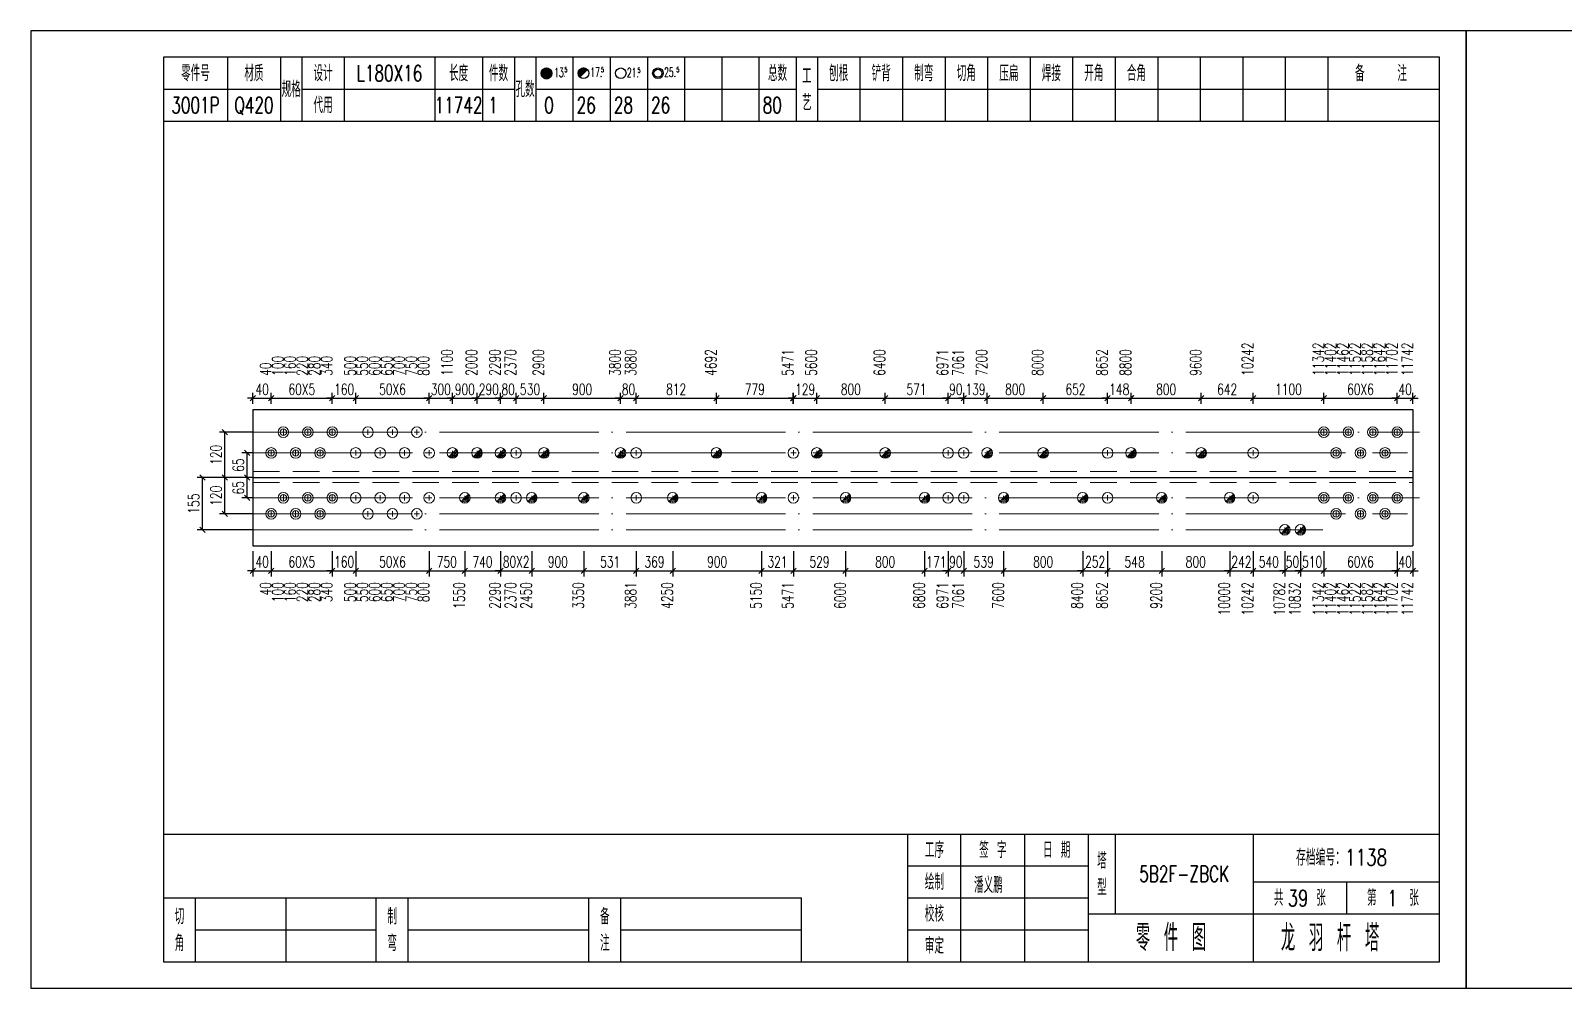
# Model space of a CAD drawing. Header units: millimetres. Extents: x 0 to 30240, y -10896 to -1348.
# Drawn here: x 0 to 288.5, y -8257.8 to -8077.8 of the extents above; entities that cross this region are included whole.
import ezdxf
from ezdxf.enums import TextEntityAlignment as Align

# ---------------------------------------------------------------- set-up
doc = ezdxf.new("R2010")
doc.units = ezdxf.units.MM
doc.header["$LTSCALE"] = 20
doc.header["$PDMODE"] = 1
doc.linetypes.add('DASHDOT2X', pattern=[1.75, 1.5, -0.125, 0, -0.125])
doc.linetypes.add('HIDDEN', pattern=[0.375, 0.25, -0.125])
for name, color, linetype, lineweight in [('1', 7, 'Continuous', 25), ('11', 3, 'Continuous', 13), ('2', 1, 'HIDDEN', 13), ('5', 1, 'Continuous', 13), ('7', 2, 'DASHDOT2X', 13)]:
    doc.layers.add(name, color=color, linetype=linetype, lineweight=lineweight)
doc.styles.get("Standard").update_dxf_attribs({"font": 'simplex', "width": 0.7, "bigfont": 'gbhzfs.shx'})
doc.styles.add('SYMBOL_TXT', font='txt.shx', dxfattribs={"width": 0.6})
doc.styles.add('TITLE_TXT', font='simplex.shx', dxfattribs={"width": 0.75, "height": 2.5, "bigfont": 'gbhzfs.shx'})
doc.dimstyles.get("Standard").update_dxf_attribs({"dimtxt": 2.1, "dimasz": 1, "dimexe": 1.05, "dimexo": 0, "dimgap": 0.63, "dimtad": 1, "dimzin": 0, "dimdsep": 46, "dimtxsty": 'standard', "dimblk": 'OBLIQUE', "dimblk1": 'OBLIQUE', "dimblk2": 'OBLIQUE', "dimcen": 0.09, "dimadec": 0, "dimazin": 0, "dimtfac": 1, "dimtdec": 1, "dimtix": 1, "dimtmove": 0, "dimatfit": 3, "dimfxl": 0, "dimtolj": 1, "dimtzin": 0, "dimarcsym": 0})
pattern_1 = [(0, (-3, 0), (0, 0.0125), [])]

# ---------------------------------------------------------------- blocks, each defined once
blk = doc.blocks.new('M12_HOLE')
h = blk.add_hatch()
h.set_pattern_fill('LINE', scale=0.1, style=0)
h.set_pattern_definition(pattern_1)
h.paths.add_polyline_path([(-5, 0, 1), (-1, 0, 1)])
at = {"color": 7}
blk.add_circle((-3, 0), 2, dxfattribs=at)
at = {"color": 7, "attachment_point": 1, "style": 'SYMBOL_TXT'}
for s, insert, char_height, width in [('13\\f??|b0|i0|c0|p54;.', (-0.12, 2.11), 3.5, 5.7075), ('5', (3.74, 2.26), 1.8, 2.9309)]:
    blk.add_mtext(s, dxfattribs=dict(at, insert=insert, char_height=char_height, width=width))
blk = doc.blocks.new('M16_HOLE')
h = blk.add_hatch()
h.set_pattern_fill('LINE', scale=0.1, style=0)
h.set_pattern_definition(pattern_1)
h.paths.add_polyline_path([(-1.59, 1.41, 0.668179), (-5, 0, 0.198912), (-4.41, -1.41)])
at = {"color": 7}
blk.add_circle((-3, 0), 2, dxfattribs=at)
at = {"color": 7, "attachment_point": 1, "style": 'SYMBOL_TXT'}
for s, insert, char_height, width in [('17.', (-0.44, 2.13), 3.5, 6.3164), ('5', (3.56, 2.25), 1.8, 1.822)]:
    blk.add_mtext(s, dxfattribs=dict(at, insert=insert, char_height=char_height, width=width))
blk = doc.blocks.new('M20_HOLE')
at = {"color": 7}
blk.add_circle((-3, 0), 2, dxfattribs=at)
at = {"color": 7, "attachment_point": 1, "style": 'SYMBOL_TXT'}
for s, insert, char_height, width in [('21.', (-0.69, 2.01), 3.5, 6.0735), ('5', (3.32, 2.01), 1.8, 1.4576)]:
    blk.add_mtext(s, dxfattribs=dict(at, insert=insert, char_height=char_height, width=width))
blk = doc.blocks.new('M24_HOLE')
at = {"color": 7}
for radius in [2, 1.5]:
    blk.add_circle((-3, 0), radius, dxfattribs=at)
at = {"color": 7, "attachment_point": 1, "style": 'SYMBOL_TXT'}
for s, insert, char_height, width in [('25.', (-0.69, 2.13), 3.5, 2.4294), ('5', (3.93, 2.25), 1.8, 1.9435)]:
    blk.add_mtext(s, dxfattribs=dict(at, insert=insert, char_height=char_height, width=width))
blk = doc.blocks.new('JgCard')
for p, q in [((270, 180), (0, 180)), ((0, 180), (0, 0)), ((270, 0), (270, 180)), ((265, 175), (25, 175)), ((25, 175), (25, 5)), ((37, 175), (37, 163)), ((47, 175), (47, 163)), ((51, 175), (51, 163)), ((59, 175), (59, 163)), ((76, 175), (76, 163)), ((85, 175), (85, 163)), ((91, 175), (91, 163)), ((95, 175), (95, 163)), ((102, 175), (102, 163)), ((109, 175), (109, 163)), ((116, 175), (116, 163)), ((123, 175), (123, 163)), ((130, 175), (130, 163)), ((137, 175), (137, 163)), ((144, 175), (144, 163)), ((148, 175), (148, 163)), ((156, 175), (156, 163)), ((164, 175), (164, 163)), ((172, 175), (172, 163)), ((180, 175), (180, 163)), ((188, 175), (188, 163)), ((196, 175), (196, 163)), ((204, 175), (204, 163)), ((212, 175), (212, 163)), ((220, 175), (220, 163)), ((228, 175), (228, 163)), ((236, 175), (236, 163)), ((244, 175), (244, 163)), ((265, 5), (265, 175)), ((25, 169), (47, 169)), ((51, 169), (91, 169)), ((95, 169), (144, 169)), ((148, 169), (265, 169)), ((25, 163), (265, 163)), ((25, 29), (265, 29)), ((165, 5), (165, 29)), ((175, 5), (175, 29)), ((187, 5), (187, 29)), ((199, 5), (199, 29)), ((204, 29), (204, 14)), ((230, 5), (230, 29)), ((165, 23), (199, 23)), ((230, 20), (265, 20)), ((247.5, 20), (247.5, 14)), ((25, 17), (145, 17)), ((31, 5), (31, 17)), ((48, 17), (48, 5)), ((65, 5), (65, 17)), ((71, 5), (71, 17)), ((105, 5), (105, 17)), ((111, 5), (111, 17)), ((145, 5), (145, 17)), ((165, 17), (199, 17)), ((199, 14), (265, 14)), ((31, 11), (65, 11)), ((71, 11), (105, 11)), ((111, 11), (145, 11)), ((165, 11), (199, 11)), ((25, 5), (265, 5)), ((0, 0), (270, 0))]:
    blk.add_line(p, q)
blk.add_lwpolyline([(96.03, 171.99, -1), (98.03, 171.99, -1)], format="xyb", close=True)
blk.add_point((145, 96))
at = {"xscale": 0.5, "yscale": 0.5, "zscale": 0.5}
for name, p in [('M12_HOLE', (98.53, 171.99)), ('M16_HOLE', (105.5, 172)), ('M24_HOLE', (119.5, 172)), ('M20_HOLE', (112.5, 172))]:
    blk.add_blockref(name, p, dxfattribs=at)
at = {"style": 'TITLE_TXT', "width": 0.75}
for s, height, p in [('存档编号：1138', 3.076, (238.02, 23.07)), ('潘义鹏', 3, (177.45, 17.91)), ('龙 羽 杆 塔', 5, (235.17, 6.97))]:
    blk.add_text(s, height=height, dxfattribs=at).set_placement(p)
at = {"attachment_point": 5, "style": 'TITLE_TXT'}
for s, insert, char_height, width in [('零件号', (31, 172), 3, 15), ('材质', (42, 172), 3, 8), ('设计', (55, 172), 3, 8), ('长度', (80.5, 172), 3, 8), ('件数', (88, 172), 3, 6), ('总数', (140.5, 172), 3, 7), ('刨根', (152, 172), 3, 8), ('铲背', (160, 172), 3, 8), ('制弯', (168, 172), 3, 8), ('切角', (176, 172), 3, 8), ('压扁', (184, 172), 3, 8), ('焊接', (192, 172), 3, 8), ('开角', (200, 172), 3, 8), ('合角', (208, 172), 3, 8), ('备    注', (254, 172), 3, 22), ('规格', (49, 169), 3, 4), ('孔数', (93, 169), 3, 4), ('工\\P艺', (146, 169), 3, 4), ('代用', (55, 166), 3, 8), ('工序', (170, 26), 3, 10), ('签 字', (181, 26), 3, 12), ('日 期', (193, 26), 3, 12), ('塔\\P型', (201.5, 21.5), 3, 5), ('绘制', (170, 20), 3, 10), ('共    张', (238.75, 17), 3, 17.5), ('第    张', (256.25, 17), 3, 17.5), ('切\\P角', (28, 11), 3, 6), ('制\\P弯', (68, 11), 3, 6), ('备\\P注', (108, 11), 3, 6), ('校核', (170, 14), 3, 10), ('零 件 图', (214.5, 9.5), 5, 31), ('审定', (170, 8), 3, 10)]:
    blk.add_mtext(s, dxfattribs=dict(at, insert=insert, char_height=char_height, width=width))
blk = doc.blocks.new('M24')
for p, q in [((-0.6, 0), (0.6, 0)), ((0, -0.6), (0, 0.6))]:
    blk.add_line(p, q)
for radius in [1, 0.6]:
    blk.add_circle((0, 0), radius)
blk = doc.blocks.new('M20')
for p, q in [((-0.5, 0), (0.5, 0)), ((0, -0.5), (0, 0.5))]:
    blk.add_line(p, q)
blk.add_circle((0, 0), 1)
blk = doc.blocks.new('M16')
for p, q in [((-0.71, -0.71), (0.71, 0.71)), ((-0.4, 0), (0.4, 0)), ((0, 0.4), (0, -0.4))]:
    blk.add_line(p, q)
blk.add_circle((0, 0), 1)
for radius in [0.8, 0.6, 0.4, 0.2]:
    blk.add_arc((0, 0), radius, 225, 45)
blk = doc.blocks.new('_Oblique')
at = {"color": 0, "linetype": 'ByBlock', "lineweight": -2}
blk.add_line((-0.5, -0.5), (0.5, 0.5), dxfattribs=at)
blk = doc.blocks.new('*D5723')
at = {"layer": '11', "color": 0, "lineweight": -2}
for p, q in [((41.8, -8175.64), (41.8, -8180.36)), ((45.24, -8175.64), (45.24, -8180.36)), ((41.8, -8179.31), (40.8, -8179.31)), ((41.8, -8179.31), (45.24, -8179.31)), ((45.24, -8179.31), (46.24, -8179.31))]:
    blk.add_line(p, q, dxfattribs=at)
at = {"layer": 'Defpoints', "color": 0}
for p in [(41.8, -8175.64), (45.24, -8175.64), (45.24, -8179.31)]:
    blk.add_point(p, dxfattribs=at)
at = {"layer": '11', "color": 0, "lineweight": -2}
blk.add_blockref('_Oblique', (41.8, -8179.31), dxfattribs=at)
at = {"layer": '11', "color": 0, "lineweight": -2, "rotation": 180}
blk.add_blockref('_Oblique', (45.24, -8179.31), dxfattribs=at)
at = {"layer": '11', "color": 0, "insert": (43.52, -8177.63), "char_height": 2.1, "attachment_point": 5}
blk.add_mtext('\\A1;40', dxfattribs=at)
blk = doc.blocks.new('*D5725')
at = {"layer": '11', "color": 0, "lineweight": -2}
for p, q in [((56.74, -8175.64), (56.74, -8180.36)), ((61.15, -8175.64), (61.15, -8180.36)), ((56.74, -8179.31), (55.74, -8179.31)), ((56.74, -8179.31), (61.15, -8179.31)), ((61.15, -8179.31), (62.15, -8179.31))]:
    blk.add_line(p, q, dxfattribs=at)
at = {"layer": 'Defpoints', "color": 0}
for p in [(56.74, -8175.64), (61.15, -8175.64), (61.15, -8179.31)]:
    blk.add_point(p, dxfattribs=at)
at = {"layer": '11', "color": 0, "lineweight": -2}
blk.add_blockref('_Oblique', (56.74, -8179.31), dxfattribs=at)
at = {"layer": '11', "color": 0, "lineweight": -2, "rotation": 180}
blk.add_blockref('_Oblique', (61.15, -8179.31), dxfattribs=at)
at = {"layer": '11', "color": 0, "insert": (58.95, -8177.63), "char_height": 2.1, "attachment_point": 5}
blk.add_mtext('\\A1;160', dxfattribs=at)
blk = doc.blocks.new('*D5729')
at = {"layer": '11', "color": 0, "lineweight": -2}
for p, q in [((88.37, -8175.64), (88.37, -8180.36)), ((94.25, -8175.64), (94.25, -8180.36)), ((88.37, -8179.31), (87.37, -8179.31)), ((88.37, -8179.31), (94.25, -8179.31)), ((94.25, -8179.31), (95.25, -8179.31))]:
    blk.add_line(p, q, dxfattribs=at)
at = {"layer": 'Defpoints', "color": 0}
for p in [(88.37, -8175.64), (94.25, -8175.64), (94.25, -8179.31)]:
    blk.add_point(p, dxfattribs=at)
at = {"layer": '11', "color": 0, "lineweight": -2}
blk.add_blockref('_Oblique', (88.37, -8179.31), dxfattribs=at)
at = {"layer": '11', "color": 0, "lineweight": -2, "rotation": 180}
blk.add_blockref('_Oblique', (94.25, -8179.31), dxfattribs=at)
at = {"layer": '11', "color": 0, "insert": (91.31, -8177.63), "char_height": 2.1, "attachment_point": 5}
blk.add_mtext('\\A1;80X2', dxfattribs=at)
blk = doc.blocks.new('*D5738')
at = {"layer": '11', "color": 0, "lineweight": -2}
for p, q in [((172.57, -8175.64), (172.57, -8180.36)), ((175.51, -8175.64), (175.51, -8180.36)), ((172.57, -8179.31), (171.57, -8179.31)), ((172.57, -8179.31), (175.51, -8179.31)), ((175.51, -8179.31), (176.51, -8179.31))]:
    blk.add_line(p, q, dxfattribs=at)
at = {"layer": 'Defpoints', "color": 0}
for p in [(172.57, -8175.64), (175.51, -8175.64), (175.51, -8179.31)]:
    blk.add_point(p, dxfattribs=at)
at = {"layer": '11', "color": 0, "lineweight": -2}
blk.add_blockref('_Oblique', (172.57, -8179.31), dxfattribs=at)
at = {"layer": '11', "color": 0, "lineweight": -2, "rotation": 180}
blk.add_blockref('_Oblique', (175.51, -8179.31), dxfattribs=at)
at = {"layer": '11', "color": 0, "insert": (174.04, -8177.63), "char_height": 2.1, "attachment_point": 5}
blk.add_mtext('\\A1;90', dxfattribs=at)
blk = doc.blocks.new('*D5741')
at = {"layer": '11', "color": 0, "lineweight": -2}
for p, q in [((197.89, -8175.64), (197.89, -8180.36)), ((202.57, -8175.64), (202.57, -8180.36)), ((197.89, -8179.31), (196.89, -8179.31)), ((197.89, -8179.31), (202.57, -8179.31)), ((202.57, -8179.31), (203.57, -8179.31))]:
    blk.add_line(p, q, dxfattribs=at)
at = {"layer": 'Defpoints', "color": 0}
for p in [(197.89, -8175.64), (202.57, -8175.64), (202.57, -8179.31)]:
    blk.add_point(p, dxfattribs=at)
at = {"layer": '11', "color": 0, "lineweight": -2}
blk.add_blockref('_Oblique', (197.89, -8179.31), dxfattribs=at)
at = {"layer": '11', "color": 0, "lineweight": -2, "rotation": 180}
blk.add_blockref('_Oblique', (202.57, -8179.31), dxfattribs=at)
at = {"layer": '11', "color": 0, "insert": (200.23, -8177.63), "char_height": 2.1, "attachment_point": 5}
blk.add_mtext('\\A1;252', dxfattribs=at)
blk = doc.blocks.new('*D5744')
at = {"layer": '11', "color": 0, "lineweight": -2}
for p, q in [((225.54, -8175.64), (225.54, -8180.36)), ((229.95, -8175.64), (229.95, -8180.36)), ((225.54, -8179.31), (224.54, -8179.31)), ((225.54, -8179.31), (229.95, -8179.31)), ((229.95, -8179.31), (230.95, -8179.31))]:
    blk.add_line(p, q, dxfattribs=at)
at = {"layer": 'Defpoints', "color": 0}
for p in [(225.54, -8175.64), (229.95, -8175.64), (229.95, -8179.31)]:
    blk.add_point(p, dxfattribs=at)
at = {"layer": '11', "color": 0, "lineweight": -2}
blk.add_blockref('_Oblique', (225.54, -8179.31), dxfattribs=at)
at = {"layer": '11', "color": 0, "lineweight": -2, "rotation": 180}
blk.add_blockref('_Oblique', (229.95, -8179.31), dxfattribs=at)
at = {"layer": '11', "color": 0, "insert": (227.74, -8177.63), "char_height": 2.1, "attachment_point": 5}
blk.add_mtext('\\A1;242', dxfattribs=at)
blk = doc.blocks.new('*D5746')
at = {"layer": '11', "color": 0, "lineweight": -2}
for p, q in [((235.91, -8175.64), (235.91, -8180.36)), ((238.85, -8175.64), (238.85, -8180.36)), ((235.91, -8179.31), (234.91, -8179.31)), ((235.91, -8179.31), (238.85, -8179.31)), ((238.85, -8179.31), (239.85, -8179.31))]:
    blk.add_line(p, q, dxfattribs=at)
at = {"layer": 'Defpoints', "color": 0}
for p in [(235.91, -8175.64), (238.85, -8175.64), (238.85, -8179.31)]:
    blk.add_point(p, dxfattribs=at)
at = {"layer": '11', "color": 0, "lineweight": -2}
blk.add_blockref('_Oblique', (235.91, -8179.31), dxfattribs=at)
at = {"layer": '11', "color": 0, "lineweight": -2, "rotation": 180}
blk.add_blockref('_Oblique', (238.85, -8179.31), dxfattribs=at)
at = {"layer": '11', "color": 0, "insert": (237.38, -8177.63), "char_height": 2.1, "attachment_point": 5}
blk.add_mtext('\\A1;50', dxfattribs=at)
blk = doc.blocks.new('*D5747')
at = {"layer": '11', "color": 0, "lineweight": -2}
for p, q in [((238.85, -8175.64), (238.85, -8180.36)), ((243.26, -8175.64), (243.26, -8180.36)), ((238.85, -8179.31), (237.85, -8179.31)), ((238.85, -8179.31), (243.26, -8179.31)), ((243.26, -8179.31), (244.26, -8179.31))]:
    blk.add_line(p, q, dxfattribs=at)
at = {"layer": 'Defpoints', "color": 0}
for p in [(238.85, -8175.64), (243.26, -8175.64), (243.26, -8179.31)]:
    blk.add_point(p, dxfattribs=at)
at = {"layer": '11', "color": 0, "lineweight": -2}
blk.add_blockref('_Oblique', (238.85, -8179.31), dxfattribs=at)
at = {"layer": '11', "color": 0, "lineweight": -2, "rotation": 180}
blk.add_blockref('_Oblique', (243.26, -8179.31), dxfattribs=at)
at = {"layer": '11', "color": 0, "insert": (241.05, -8177.63), "char_height": 2.1, "attachment_point": 5}
blk.add_mtext('\\A1;510', dxfattribs=at)
blk = doc.blocks.new('*D5749')
at = {"layer": '11', "color": 0, "lineweight": -2}
for p, q in [((257.06, -8175.64), (257.06, -8180.36)), ((260, -8175.64), (260, -8180.36)), ((257.06, -8179.31), (256.06, -8179.31)), ((257.06, -8179.31), (260, -8179.31)), ((260, -8179.31), (261, -8179.31))]:
    blk.add_line(p, q, dxfattribs=at)
at = {"layer": 'Defpoints', "color": 0}
for p in [(257.06, -8175.64), (260, -8175.64), (260, -8179.31)]:
    blk.add_point(p, dxfattribs=at)
at = {"layer": '11', "color": 0, "lineweight": -2}
blk.add_blockref('_Oblique', (257.06, -8179.31), dxfattribs=at)
at = {"layer": '11', "color": 0, "lineweight": -2, "rotation": 180}
blk.add_blockref('_Oblique', (260, -8179.31), dxfattribs=at)
at = {"layer": '11', "color": 0, "insert": (258.53, -8177.63), "char_height": 2.1, "attachment_point": 5}
blk.add_mtext('\\A1;40', dxfattribs=at)
blk = doc.blocks.new('*D5750')
at = {"layer": '11', "color": 0, "lineweight": -2}
for p, q in [((41.8, -8146.87), (40.8, -8146.87)), ((41.8, -8147.92), (41.8, -8145.82)), ((41.8, -8146.87), (45.24, -8146.87)), ((45.24, -8147.92), (45.24, -8145.82)), ((45.24, -8146.87), (46.24, -8146.87))]:
    blk.add_line(p, q, dxfattribs=at)
at = {"layer": 'Defpoints', "color": 0}
for p in [(45.24, -8146.87), (41.8, -8147.92), (45.24, -8147.92)]:
    blk.add_point(p, dxfattribs=at)
at = {"layer": '11', "color": 0, "lineweight": -2}
blk.add_blockref('_Oblique', (41.8, -8146.87), dxfattribs=at)
at = {"layer": '11', "color": 0, "lineweight": -2, "rotation": 180}
blk.add_blockref('_Oblique', (45.24, -8146.87), dxfattribs=at)
at = {"layer": '11', "color": 0, "insert": (43.52, -8145.19), "char_height": 2.1, "attachment_point": 5}
blk.add_mtext('\\A1;40', dxfattribs=at)
blk = doc.blocks.new('*D5752')
at = {"layer": '11', "color": 0, "lineweight": -2}
for p, q in [((56.74, -8146.87), (55.74, -8146.87)), ((56.74, -8147.92), (56.74, -8145.82)), ((56.74, -8146.87), (61.15, -8146.87)), ((61.15, -8147.92), (61.15, -8145.82)), ((61.15, -8146.87), (62.15, -8146.87))]:
    blk.add_line(p, q, dxfattribs=at)
at = {"layer": 'Defpoints', "color": 0}
for p in [(61.15, -8146.87), (56.74, -8147.92), (61.15, -8147.92)]:
    blk.add_point(p, dxfattribs=at)
at = {"layer": '11', "color": 0, "lineweight": -2}
blk.add_blockref('_Oblique', (56.74, -8146.87), dxfattribs=at)
at = {"layer": '11', "color": 0, "lineweight": -2, "rotation": 180}
blk.add_blockref('_Oblique', (61.15, -8146.87), dxfattribs=at)
at = {"layer": '11', "color": 0, "insert": (58.95, -8145.19), "char_height": 2.1, "attachment_point": 5}
blk.add_mtext('\\A1;160', dxfattribs=at)
blk = doc.blocks.new('*D5754')
at = {"layer": '11', "color": 0, "lineweight": -2}
for p, q in [((74.95, -8146.87), (73.95, -8146.87)), ((74.95, -8147.92), (74.95, -8145.82)), ((74.95, -8146.87), (79.36, -8146.87)), ((79.36, -8147.92), (79.36, -8145.82)), ((79.36, -8146.87), (80.36, -8146.87))]:
    blk.add_line(p, q, dxfattribs=at)
at = {"layer": 'Defpoints', "color": 0}
for p in [(79.36, -8146.87), (74.95, -8147.92), (79.36, -8147.92)]:
    blk.add_point(p, dxfattribs=at)
at = {"layer": '11', "color": 0, "lineweight": -2}
blk.add_blockref('_Oblique', (74.95, -8146.87), dxfattribs=at)
at = {"layer": '11', "color": 0, "lineweight": -2, "rotation": 180}
blk.add_blockref('_Oblique', (79.36, -8146.87), dxfattribs=at)
at = {"layer": '11', "color": 0, "insert": (77.16, -8145.19), "char_height": 2.1, "attachment_point": 5}
blk.add_mtext('\\A1;300', dxfattribs=at)
blk = doc.blocks.new('*D5755')
at = {"layer": '11', "color": 0, "lineweight": -2}
for p, q in [((79.36, -8146.87), (78.36, -8146.87)), ((79.36, -8147.92), (79.36, -8145.82)), ((79.36, -8146.87), (83.96, -8146.87)), ((83.96, -8147.92), (83.96, -8145.82)), ((83.96, -8146.87), (84.96, -8146.87))]:
    blk.add_line(p, q, dxfattribs=at)
at = {"layer": 'Defpoints', "color": 0}
for p in [(83.96, -8146.87), (79.36, -8147.92), (83.96, -8147.92)]:
    blk.add_point(p, dxfattribs=at)
at = {"layer": '11', "color": 0, "lineweight": -2}
blk.add_blockref('_Oblique', (79.36, -8146.87), dxfattribs=at)
at = {"layer": '11', "color": 0, "lineweight": -2, "rotation": 180}
blk.add_blockref('_Oblique', (83.96, -8146.87), dxfattribs=at)
at = {"layer": '11', "color": 0, "insert": (81.66, -8145.19), "char_height": 2.1, "attachment_point": 5}
blk.add_mtext('\\A1;900', dxfattribs=at)
blk = doc.blocks.new('*D5756')
at = {"layer": '11', "color": 0, "lineweight": -2}
for p, q in [((83.96, -8146.87), (82.96, -8146.87)), ((83.96, -8147.92), (83.96, -8145.82)), ((83.96, -8146.87), (88.37, -8146.87)), ((88.37, -8147.92), (88.37, -8145.82)), ((88.37, -8146.87), (89.37, -8146.87))]:
    blk.add_line(p, q, dxfattribs=at)
at = {"layer": 'Defpoints', "color": 0}
for p in [(88.37, -8146.87), (83.96, -8147.92), (88.37, -8147.92)]:
    blk.add_point(p, dxfattribs=at)
at = {"layer": '11', "color": 0, "lineweight": -2}
blk.add_blockref('_Oblique', (83.96, -8146.87), dxfattribs=at)
at = {"layer": '11', "color": 0, "lineweight": -2, "rotation": 180}
blk.add_blockref('_Oblique', (88.37, -8146.87), dxfattribs=at)
at = {"layer": '11', "color": 0, "insert": (86.16, -8145.19), "char_height": 2.1, "attachment_point": 5}
blk.add_mtext('\\A1;290', dxfattribs=at)
blk = doc.blocks.new('*D5757')
at = {"layer": '11', "color": 0, "lineweight": -2}
for p, q in [((88.37, -8146.87), (87.37, -8146.87)), ((88.37, -8147.92), (88.37, -8145.82)), ((88.37, -8146.87), (91.31, -8146.87)), ((91.31, -8147.92), (91.31, -8145.82)), ((91.31, -8146.87), (92.31, -8146.87))]:
    blk.add_line(p, q, dxfattribs=at)
at = {"layer": 'Defpoints', "color": 0}
for p in [(91.31, -8146.87), (88.37, -8147.92), (91.31, -8147.92)]:
    blk.add_point(p, dxfattribs=at)
at = {"layer": '11', "color": 0, "lineweight": -2}
blk.add_blockref('_Oblique', (88.37, -8146.87), dxfattribs=at)
at = {"layer": '11', "color": 0, "lineweight": -2, "rotation": 180}
blk.add_blockref('_Oblique', (91.31, -8146.87), dxfattribs=at)
at = {"layer": '11', "color": 0, "insert": (89.84, -8145.19), "char_height": 2.1, "attachment_point": 5}
blk.add_mtext('\\A1;80', dxfattribs=at)
blk = doc.blocks.new('*D5760')
at = {"layer": '11', "color": 0, "lineweight": -2}
for p, q in [((110.96, -8146.87), (109.96, -8146.87)), ((110.96, -8147.92), (110.96, -8145.82)), ((110.96, -8146.87), (113.9, -8146.87)), ((113.9, -8147.92), (113.9, -8145.82)), ((113.9, -8146.87), (114.9, -8146.87))]:
    blk.add_line(p, q, dxfattribs=at)
at = {"layer": 'Defpoints', "color": 0}
for p in [(113.9, -8146.87), (110.96, -8147.92), (113.9, -8147.92)]:
    blk.add_point(p, dxfattribs=at)
at = {"layer": '11', "color": 0, "lineweight": -2}
blk.add_blockref('_Oblique', (110.96, -8146.87), dxfattribs=at)
at = {"layer": '11', "color": 0, "lineweight": -2, "rotation": 180}
blk.add_blockref('_Oblique', (113.9, -8146.87), dxfattribs=at)
at = {"layer": '11', "color": 0, "insert": (112.43, -8145.19), "char_height": 2.1, "attachment_point": 5}
blk.add_mtext('\\A1;80', dxfattribs=at)
blk = doc.blocks.new('*D5763')
at = {"layer": '11', "color": 0, "lineweight": -2}
for p, q in [((143.46, -8146.87), (142.46, -8146.87)), ((143.46, -8147.92), (143.46, -8145.82)), ((143.46, -8146.87), (147.87, -8146.87)), ((147.87, -8147.92), (147.87, -8145.82)), ((147.87, -8146.87), (148.87, -8146.87))]:
    blk.add_line(p, q, dxfattribs=at)
at = {"layer": 'Defpoints', "color": 0}
for p in [(147.87, -8146.87), (143.46, -8147.92), (147.87, -8147.92)]:
    blk.add_point(p, dxfattribs=at)
at = {"layer": '11', "color": 0, "lineweight": -2}
blk.add_blockref('_Oblique', (143.46, -8146.87), dxfattribs=at)
at = {"layer": '11', "color": 0, "lineweight": -2, "rotation": 180}
blk.add_blockref('_Oblique', (147.87, -8146.87), dxfattribs=at)
at = {"layer": '11', "color": 0, "insert": (145.67, -8145.19), "char_height": 2.1, "attachment_point": 5}
blk.add_mtext('\\A1;129', dxfattribs=at)
blk = doc.blocks.new('*D5766')
at = {"layer": '11', "color": 0, "lineweight": -2}
for p, q in [((172.57, -8146.87), (171.57, -8146.87)), ((172.57, -8147.92), (172.57, -8145.82)), ((172.57, -8146.87), (175.51, -8146.87)), ((175.51, -8147.92), (175.51, -8145.82)), ((175.51, -8146.87), (176.51, -8146.87))]:
    blk.add_line(p, q, dxfattribs=at)
at = {"layer": 'Defpoints', "color": 0}
for p in [(175.51, -8146.87), (172.57, -8147.92), (175.51, -8147.92)]:
    blk.add_point(p, dxfattribs=at)
at = {"layer": '11', "color": 0, "lineweight": -2}
blk.add_blockref('_Oblique', (172.57, -8146.87), dxfattribs=at)
at = {"layer": '11', "color": 0, "lineweight": -2, "rotation": 180}
blk.add_blockref('_Oblique', (175.51, -8146.87), dxfattribs=at)
at = {"layer": '11', "color": 0, "insert": (174.04, -8145.19), "char_height": 2.1, "attachment_point": 5}
blk.add_mtext('\\A1;90', dxfattribs=at)
blk = doc.blocks.new('*D5767')
at = {"layer": '11', "color": 0, "lineweight": -2}
for p, q in [((175.51, -8146.87), (174.51, -8146.87)), ((175.51, -8147.92), (175.51, -8145.82)), ((175.51, -8146.87), (179.92, -8146.87)), ((179.92, -8147.92), (179.92, -8145.82)), ((179.92, -8146.87), (180.92, -8146.87))]:
    blk.add_line(p, q, dxfattribs=at)
at = {"layer": 'Defpoints', "color": 0}
for p in [(179.92, -8146.87), (175.51, -8147.92), (179.92, -8147.92)]:
    blk.add_point(p, dxfattribs=at)
at = {"layer": '11', "color": 0, "lineweight": -2}
blk.add_blockref('_Oblique', (175.51, -8146.87), dxfattribs=at)
at = {"layer": '11', "color": 0, "lineweight": -2, "rotation": 180}
blk.add_blockref('_Oblique', (179.92, -8146.87), dxfattribs=at)
at = {"layer": '11', "color": 0, "insert": (177.72, -8145.19), "char_height": 2.1, "attachment_point": 5}
blk.add_mtext('\\A1;139', dxfattribs=at)
blk = doc.blocks.new('*D5770')
at = {"layer": '11', "color": 0, "lineweight": -2}
for p, q in [((202.57, -8146.87), (201.57, -8146.87)), ((202.57, -8147.92), (202.57, -8145.82)), ((202.57, -8146.87), (206.98, -8146.87)), ((206.98, -8147.92), (206.98, -8145.82)), ((206.98, -8146.87), (207.98, -8146.87))]:
    blk.add_line(p, q, dxfattribs=at)
at = {"layer": 'Defpoints', "color": 0}
for p in [(206.98, -8146.87), (202.57, -8147.92), (206.98, -8147.92)]:
    blk.add_point(p, dxfattribs=at)
at = {"layer": '11', "color": 0, "lineweight": -2}
blk.add_blockref('_Oblique', (202.57, -8146.87), dxfattribs=at)
at = {"layer": '11', "color": 0, "lineweight": -2, "rotation": 180}
blk.add_blockref('_Oblique', (206.98, -8146.87), dxfattribs=at)
at = {"layer": '11', "color": 0, "insert": (204.78, -8145.19), "char_height": 2.1, "attachment_point": 5}
blk.add_mtext('\\A1;148', dxfattribs=at)
blk = doc.blocks.new('*D5775')
at = {"layer": '11', "color": 0, "lineweight": -2}
for p, q in [((257.06, -8146.87), (256.06, -8146.87)), ((257.06, -8147.92), (257.06, -8145.82)), ((257.06, -8146.87), (260, -8146.87)), ((260, -8147.92), (260, -8145.82)), ((260, -8146.87), (261, -8146.87))]:
    blk.add_line(p, q, dxfattribs=at)
at = {"layer": 'Defpoints', "color": 0}
for p in [(260, -8146.87), (257.06, -8147.92), (260, -8147.92)]:
    blk.add_point(p, dxfattribs=at)
at = {"layer": '11', "color": 0, "lineweight": -2}
blk.add_blockref('_Oblique', (257.06, -8146.87), dxfattribs=at)
at = {"layer": '11', "color": 0, "lineweight": -2, "rotation": 180}
blk.add_blockref('_Oblique', (260, -8146.87), dxfattribs=at)
at = {"layer": '11', "color": 0, "insert": (258.53, -8145.19), "char_height": 2.1, "attachment_point": 5}
blk.add_mtext('\\A1;40', dxfattribs=at)

msp = doc.modelspace()

# ---------------------------------------------------------------- linework, layer by layer
at = {"layer": '1'}
for p, q in [((41.8, -8148.968), (41.8, -8174.588)), ((41.8, -8148.968), (260, -8148.968)), ((260, -8148.968), (260, -8174.588)), ((41.8, -8161.778), (260, -8161.778)), ((41.8, -8174.588), (260, -8174.588))]:
    msp.add_line(p, q, dxfattribs=at)
at = {"layer": '2'}
for p, q in [((41.8, -8160.639), (260, -8160.639)), ((41.8, -8162.715), (260, -8162.715))]:
    msp.add_line(p, q, dxfattribs=at)
at = {"layer": '7'}
for p, q in [((41.8, -8153.238), (261.26, -8153.238)), ((41.8, -8157.152), (258.96, -8157.152)), ((41.8, -8165.588), (261.26, -8165.588)), ((41.8, -8168.588), (258.96, -8168.588)), ((41.8, -8171.588), (243.05, -8171.588))]:
    msp.add_line(p, q, dxfattribs=at)

# ---------------------------------------------------------------- block references
at = {"layer": '1'}
for p in [(0, -8257.778), (270, -8257.778)]:
    msp.add_blockref('JgCard', p, dxfattribs=at)
at = {"layer": '5'}
for name, p in [('M24', (47.54, -8153.238)), ('M24', (52.14, -8153.238)), ('M24', (56.74, -8153.238)), ('M20', (63.45, -8153.238)), ('M20', (68.05, -8153.238)), ('M20', (72.65, -8153.238)), ('M24', (243.26, -8153.238)), ('M24', (247.86, -8153.238)), ('M24', (252.46, -8153.238)), ('M24', (257.06, -8153.238)), ('M24', (45.24, -8157.152)), ('M24', (49.84, -8157.152)), ('M24', (54.44, -8157.152)), ('M20', (61.15, -8157.152)), ('M20', (65.75, -8157.152)), ('M20', (70.35, -8157.152)), ('M20', (74.95, -8157.152)), ('M16', (79.36, -8157.152)), ('M16', (83.96, -8157.152)), ('M16', (88.37, -8157.152)), ('M20', (91.31, -8157.152)), ('M16', (96.55, -8157.152)), ('M16', (110.96, -8157.152)), ('M20', (113.9, -8157.152)), ('M16', (128.989, -8157.152)), ('M20', (143.464, -8157.152)), ('M16', (147.874, -8157.152)), ('M16', (160.727, -8157.152)), ('M20', (172.57, -8157.152)), ('M20', (175.51, -8157.152)), ('M16', (179.92, -8157.152)), ('M16', (190.459, -8157.152)), ('M20', (202.575, -8157.152)), ('M16', (206.985, -8157.152)), ('M16', (220.191, -8157.152)), ('M20', (229.95, -8157.152)), ('M24', (245.56, -8157.152)), ('M24', (250.16, -8157.152)), ('M24', (254.76, -8157.152)), ('M24', (47.54, -8165.588)), ('M24', (52.14, -8165.588)), ('M24', (56.74, -8165.588)), ('M20', (61.15, -8165.588)), ('M20', (65.75, -8165.588)), ('M20', (70.35, -8165.588)), ('M20', (74.95, -8165.588)), ('M16', (81.66, -8165.588)), ('M16', (88.37, -8165.588)), ('M20', (91.31, -8165.588)), ('M16', (94.25, -8165.588)), ('M16', (104.051, -8165.588)), ('M20', (113.918, -8165.588)), ('M16', (120.775, -8165.588)), ('M16', (137.499, -8165.588)), ('M20', (143.464, -8165.588)), ('M16', (153.294, -8165.588)), ('M16', (168.16, -8165.588)), ('M20', (172.57, -8165.588)), ('M20', (175.51, -8165.588)), ('M16', (183.026, -8165.588)), ('M16', (197.892, -8165.588)), ('M20', (202.575, -8165.588)), ('M16', (212.758, -8165.588)), ('M16', (225.54, -8165.588)), ('M20', (229.95, -8165.588)), ('M24', (243.26, -8165.588)), ('M24', (247.86, -8165.588)), ('M24', (252.46, -8165.588)), ('M24', (257.06, -8165.588)), ('M24', (45.24, -8168.588)), ('M24', (49.84, -8168.588)), ('M24', (54.44, -8168.588)), ('M20', (63.45, -8168.588)), ('M20', (68.05, -8168.588)), ('M20', (72.65, -8168.588)), ('M24', (245.56, -8168.588)), ('M24', (250.16, -8168.588)), ('M24', (254.76, -8168.588)), ('M16', (235.91, -8171.588)), ('M16', (238.85, -8171.588))]:
    msp.add_blockref(name, p, dxfattribs=at)

# ---------------------------------------------------------------- texts
at = {"style": 'TITLE_TXT', "width": 0.75}
for s, p in [('39', (236.472, -8242.328)), ('1', (255.192, -8242.357))]:
    msp.add_text(s, height=3, dxfattribs=at).set_placement(p)
at = {"layer": '1', "width": 0.7}
for s, p in [('L180X16', (67.5, -8085.778)), ('3001P', (31, -8091.778)), ('Q420', (42, -8091.778)), ('11742', (80.5, -8091.778)), ('1', (87, -8091.778)), ('0', (97.5, -8091.778)), ('26', (104.5, -8091.778)), ('28', (111.5, -8091.778)), ('26', (118.5, -8091.778)), ('80', (139.5, -8091.778))]:
    msp.add_text(s, height=3, dxfattribs=at).set_placement(p, align=Align.MIDDLE_CENTER)
for s, p in [('1100', (79.362, -8142.668)), ('2000', (83.965, -8142.668)), ('2290', (88.378, -8142.668)), ('2370', (91.322, -8142.668)), ('2900', (96.555, -8142.668)), ('3800', (110.971, -8142.668)), ('3880', (113.912, -8142.668)), ('4692', (128.994, -8142.668)), ('5471', (143.464, -8142.668)), ('5600', (147.878, -8142.668)), ('6400', (160.733, -8142.668)), ('6971', (172.581, -8142.668)), ('7061', (175.52, -8142.668)), ('7200', (179.923, -8142.668)), ('8000', (190.465, -8142.668)), ('8652', (202.568, -8142.668)), ('8800', (206.989, -8142.668)), ('9600', (220.195, -8142.668)), ('10242', (229.949, -8142.668)), ('11342', (243.272, -8142.668)), ('11402', (245.572, -8142.668)), ('11462', (247.872, -8142.668)), ('11522', (250.172, -8142.668)), ('11582', (252.472, -8142.668)), ('11642', (254.772, -8142.668)), ('11702', (257.082, -8142.668)), ('11742', (260, -8142.668)), ('40', (45.24, -8142.668)), ('100', (47.54, -8142.668)), ('160', (49.84, -8142.668)), ('220', (52.14, -8142.668)), ('280', (54.44, -8142.668)), ('340', (56.74, -8142.668)), ('500', (61.15, -8142.668)), ('550', (63.45, -8142.668)), ('600', (65.75, -8142.668)), ('650', (68.05, -8142.668)), ('700', (70.35, -8142.668)), ('750', (72.65, -8142.668)), ('800', (74.95, -8142.668))]:
    msp.add_text(s, height=2.1, rotation=90, dxfattribs=at).set_placement(p)
for s, p in [('40', (45.24, -8181.413)), ('100', (47.54, -8181.413)), ('160', (49.84, -8181.413)), ('220', (52.14, -8181.413)), ('280', (54.44, -8181.413)), ('340', (56.74, -8181.413)), ('500', (61.15, -8181.413)), ('550', (63.45, -8181.413)), ('600', (65.75, -8181.413)), ('650', (68.05, -8181.413)), ('700', (70.35, -8181.413)), ('750', (72.65, -8181.413)), ('800', (74.95, -8181.413)), ('1550', (81.662, -8181.413)), ('2290', (88.378, -8181.413)), ('2370', (91.322, -8181.413)), ('2450', (94.252, -8181.413)), ('3350', (104.056, -8181.413)), ('4250', (120.781, -8181.413)), ('5150', (137.505, -8181.413)), ('6000', (153.3, -8181.413)), ('6800', (168.168, -8181.413)), ('7600', (183.032, -8181.413)), ('8400', (197.898, -8181.413)), ('8652', (202.568, -8181.413)), ('9200', (212.764, -8181.413)), ('10000', (225.546, -8181.413)), ('10242', (229.949, -8181.413)), ('10782', (235.928, -8181.413)), ('10832', (238.853, -8181.413)), ('11342', (243.272, -8181.413)), ('11402', (245.572, -8181.413)), ('11462', (247.872, -8181.413)), ('11522', (250.172, -8181.413)), ('11582', (252.472, -8181.413)), ('11642', (254.772, -8181.413)), ('11702', (257.082, -8181.413)), ('11742', (260, -8181.413)), ('3881', (113.912, -8181.413)), ('5471', (143.464, -8181.413)), ('6971', (172.581, -8181.413)), ('7061', (175.52, -8181.413))]:
    msp.add_text(s, height=2.1, rotation=90, dxfattribs=at).set_placement(p, align=Align.RIGHT)
at = {"layer": '1', "insert": (217, -8236.278), "char_height": 3, "width": 26, "attachment_point": 5}
msp.add_mtext('5B2F-ZBCK', dxfattribs=at)

# ---------------------------------------------------------------- dimensions: what is measured, and where the dimension line sits
at = {"layer": '1'}
for base, p1, p2, text in [((36.55, -8153.238), (41.75, -8161.778), (41.75, -8153.238), '120'), ((40.75, -8157.152), (41.75, -8161.778), (41.75, -8157.152), '65'), ((32.35, -8161.778), (41.75, -8171.588), (41.75, -8161.778), '155'), ((36.55, -8161.778), (41.75, -8168.588), (41.75, -8161.778), '120'), ((40.75, -8161.778), (41.75, -8165.588), (41.75, -8161.778), '65')]:
    msp.add_linear_dim(base=base, p1=p1, p2=p2, angle=90, text=text, dimstyle='standard', dxfattribs=at).render()
at = {"layer": '11'}
for base, p1, p2, text, picture, middle in [((45.24, -8146.868), (41.8, -8147.918), (45.24, -8147.918), '40', '*D5750', (43.52, -8145.188)), ((61.15, -8146.868), (56.74, -8147.918), (61.15, -8147.918), '160', '*D5752', (58.945, -8145.188)), ((79.36, -8146.868), (74.95, -8147.918), (79.36, -8147.918), '300', '*D5754', (77.155, -8145.188)), ((83.96, -8146.868), (79.36, -8147.918), (83.96, -8147.918), '900', '*D5755', (81.66, -8145.188)), ((88.37, -8146.868), (83.96, -8147.918), (88.37, -8147.918), '290', '*D5756', (86.165, -8145.188)), ((91.31, -8146.868), (88.37, -8147.918), (91.31, -8147.918), '80', '*D5757', (89.84, -8145.188)), ((113.9, -8146.868), (110.96, -8147.918), (113.9, -8147.918), '80', '*D5760', (112.43, -8145.188)), ((147.874, -8146.868), (143.464, -8147.918), (147.874, -8147.918), '129', '*D5763', (145.669, -8145.188)), ((175.51, -8146.868), (172.57, -8147.918), (175.51, -8147.918), '90', '*D5766', (174.04, -8145.188)), ((179.92, -8146.868), (175.51, -8147.918), (179.92, -8147.918), '139', '*D5767', (177.715, -8145.188)), ((206.985, -8146.868), (202.575, -8147.918), (206.985, -8147.918), '148', '*D5770', (204.78, -8145.188)), ((260, -8146.868), (257.06, -8147.918), (260, -8147.918), '40', '*D5775', (258.53, -8145.188)), ((45.24, -8179.313), (41.8, -8175.638), (45.24, -8175.638), '40', '*D5723', (43.52, -8177.633)), ((61.15, -8179.313), (56.74, -8175.638), (61.15, -8175.638), '160', '*D5725', (58.945, -8177.633)), ((94.25, -8179.313), (88.37, -8175.638), (94.25, -8175.638), '80X2', '*D5729', (91.31, -8177.633)), ((175.51, -8179.313), (172.57, -8175.638), (175.51, -8175.638), '90', '*D5738', (174.04, -8177.633)), ((202.575, -8179.313), (197.892, -8175.638), (202.575, -8175.638), '252', '*D5741', (200.233, -8177.633)), ((229.95, -8179.313), (225.54, -8175.638), (229.95, -8175.638), '242', '*D5744', (227.745, -8177.633)), ((238.85, -8179.313), (235.91, -8175.638), (238.85, -8175.638), '50', '*D5746', (237.38, -8177.633)), ((243.26, -8179.313), (238.85, -8175.638), (243.26, -8175.638), '510', '*D5747', (241.055, -8177.633)), ((260, -8179.313), (257.06, -8175.638), (260, -8175.638), '40', '*D5749', (258.53, -8177.633))]:
    dim = msp.add_linear_dim(base=base, p1=p1, p2=p2, text=text, dimstyle='standard', dxfattribs=at)
    dim.commit()
    dim.dimension.update_dxf_attribs({"geometry": picture, "text_midpoint": middle})
for base, p1, p2, text in [((56.74, -8146.868), (45.24, -8147.918), (56.74, -8147.918), '60X5'), ((74.95, -8146.868), (61.15, -8147.918), (74.95, -8147.918), '50X6'), ((96.55, -8146.868), (91.31, -8147.918), (96.55, -8147.918), '530'), ((110.96, -8146.868), (96.55, -8147.918), (110.96, -8147.918), '900'), ((128.989, -8146.868), (113.9, -8147.918), (128.989, -8147.918), '812'), ((143.464, -8146.868), (128.989, -8147.918), (143.464, -8147.918), '779'), ((160.727, -8146.868), (147.874, -8147.918), (160.727, -8147.918), '800'), ((172.57, -8146.868), (160.727, -8147.918), (172.57, -8147.918), '571'), ((190.459, -8146.868), (179.92, -8147.918), (190.459, -8147.918), '800'), ((202.575, -8146.868), (190.459, -8147.918), (202.575, -8147.918), '652'), ((220.191, -8146.868), (206.985, -8147.918), (220.191, -8147.918), '800'), ((229.95, -8146.868), (220.191, -8147.918), (229.95, -8147.918), '642'), ((243.26, -8146.868), (229.95, -8147.918), (243.26, -8147.918), '1100'), ((257.06, -8146.868), (243.26, -8147.918), (257.06, -8147.918), '60X6'), ((56.74, -8179.313), (45.24, -8175.638), (56.74, -8175.638), '60X5'), ((74.95, -8179.313), (61.15, -8175.638), (74.95, -8175.638), '50X6'), ((81.66, -8179.313), (74.95, -8175.638), (81.66, -8175.638), '750'), ((88.37, -8179.313), (81.66, -8175.638), (88.37, -8175.638), '740'), ((104.051, -8179.313), (94.25, -8175.638), (104.051, -8175.638), '900'), ((113.918, -8179.313), (104.051, -8175.638), (113.918, -8175.638), '531'), ((120.775, -8179.313), (113.918, -8175.638), (120.775, -8175.638), '369'), ((137.499, -8179.313), (120.775, -8175.638), (137.499, -8175.638), '900'), ((143.464, -8179.313), (137.499, -8175.638), (143.464, -8175.638), '321'), ((153.294, -8179.313), (143.464, -8175.638), (153.294, -8175.638), '529'), ((168.16, -8179.313), (153.294, -8175.638), (168.16, -8175.638), '800'), ((172.57, -8179.313), (168.16, -8175.638), (172.57, -8175.638), '171'), ((183.026, -8179.313), (175.51, -8175.638), (183.026, -8175.638), '539'), ((197.892, -8179.313), (183.026, -8175.638), (197.892, -8175.638), '800'), ((212.758, -8179.313), (202.575, -8175.638), (212.758, -8175.638), '548'), ((225.54, -8179.313), (212.758, -8175.638), (225.54, -8175.638), '800'), ((235.91, -8179.313), (229.95, -8175.638), (235.91, -8175.638), '540'), ((257.06, -8179.313), (243.26, -8175.638), (257.06, -8175.638), '60X6')]:
    msp.add_linear_dim(base=base, p1=p1, p2=p2, text=text, dimstyle='standard', dxfattribs=at).render()

doc.saveas('drawing.dxf')
